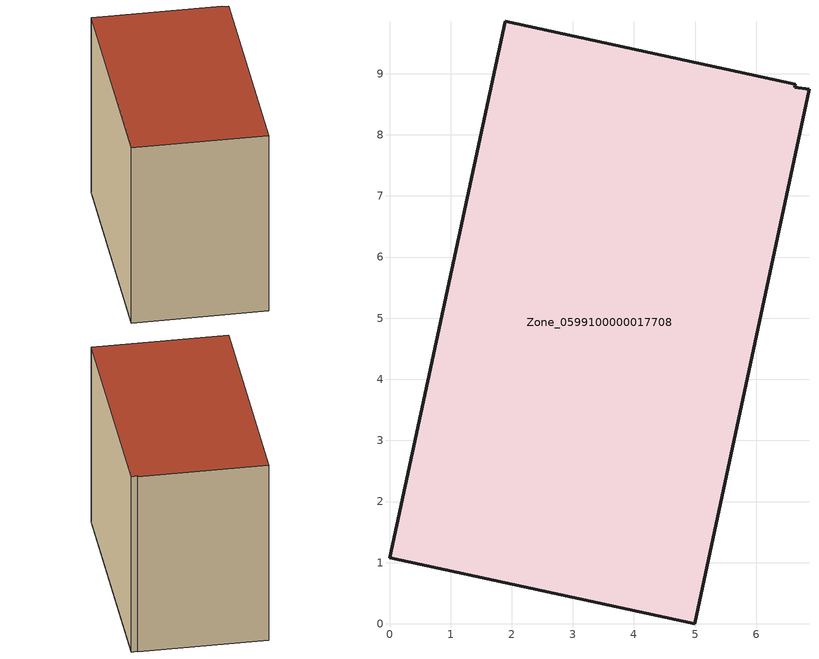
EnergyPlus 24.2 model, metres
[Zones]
Zone_0599100000017708
 floor ground (C_G): 0,1.08 1.89,9.86 6.64,8.83 6.63,8.78 6.86,8.74 4.99,0 z0
 wall outside (C_F): 1.89,9.86 0,1.08 4.99,0 6.86,8.74 6.63,8.78 6.64,8.83 1.89,9.86 z0:7.63
 roof outside (C_R): 4.99,0 6.86,8.74 6.63,8.78 6.64,8.83 1.89,9.86 0,1.08 z7.63
[BUILDING]
Pand.0599100000017708: North Axis=0; Terrain=City; Loads Convergence Tolerance Value=0.04; Temperature Convergence Tolerance Value=0.4; Solar Distribution=FullExterior; Maximum Number of Warmup Days=25; Minimum Number of Warmup Days=1
[Site:Location]
Rotterdam.The.Hague.AP_ZH_NLD Design_Conditions: Latitude=51.96; Longitude=4.45; Time Zone=1; Elevation=-4.5
[SITE:GROUNDTEMPERATURE:BUILDINGSURFACE]
18, 18, 18, 18, 18, 18, 18, 18, 18, 18, 18, 18
[MATERIAL] Thermal Absorptance=0.9; Solar Absorptance=0.7; Visible Absorptance=0.7
Name | Roughness | Thickness | Conductivity | Density | Specific Heat
G.TI.1975-1991 | MediumSmooth | 0.15 | 0.288461 | 540 | 1210
F.TI.1975-1991 | Rough | 0.3 | 0.230769 | 1920 | 840
R.TI.1975-1991 | MediumRough | 0.2 | 0.153846 | 1500 | 1000
[CONSTRUCTION]
C_G: G.TI.1975-1991
C_F: F.TI.1975-1991
C_R: R.TI.1975-1991
[ZONE]
Zone_0599100000017708: Type=1; Multiplier=1; Ceiling Height=Autocalculate; Volume=Autocalculate; Floor Area=autocalculate; Part of Total Floor Area=Yes
[ZONEINFILTRATION:DESIGNFLOWRATE]
Infil_Zone_0599100000017708: Zone or ZoneList or Space or SpaceList=Zone_0599100000017708; Schedule=AlwaysOn; Design Flow Rate Calculation Method=Flow/Area; Flow Rate per Floor Area=0.003; Constant Term Coefficient=1; Temperature Term Coefficient=0; Velocity Term Coefficient=0; Velocity Squared Term Coefficient=0
[HVACTEMPLATE:ZONE:IDEALLOADSAIRSYSTEM]
Zone_0599100000017708: Maximum Heating Supply Air Temperature=50; Minimum Cooling Supply Air Temperature=13; Maximum Heating Supply Air Humidity Ratio=0.0156; Minimum Cooling Supply Air Humidity Ratio=0.0077; Heating Limit=NoLimit; Cooling Limit=NoLimit; Dehumidification Control Type=ConstantSensibleHeatRatio; Cooling Sensible Heat Ratio=0.7; Dehumidification Setpoint=60; Humidification Control Type=None; Humidification Setpoint=30; Outdoor Air Method=None; Outdoor Air Flow Rate per Person=0.00944; Outdoor Air Flow Rate per Zone Floor Area=0; Outdoor Air Flow Rate per Zone=0; Demand Controlled Ventilation Type=None; Outdoor Air Economizer Type=NoEconomizer; Heat Recovery Type=None; Sensible Heat Recovery Effectiveness=0.7; Latent Heat Recovery Effectiveness=0.65
[ZONECONTROL:THERMOSTAT]
ThermostatControl_Zone_0599100000017708: Zone or ZoneList=Zone_0599100000017708; Control Type Schedule=DualSetpointControlType; Control 1=Thermostat_Zone_0599100000017708; Temperature Difference Between Cutout And Setpoint=0
[THERMOSTATSETPOINT:DUALSETPOINT]
Thermostat_Zone_0599100000017708: Heating Setpoint Temperature Schedule=HeatingSetpoint_Zone_0599100000017708; Cooling Setpoint Temperature Schedule=CoolingSetpoint_Zone_0599100000017708
[SCHEDULE:COMPACT]
HeatingSetpoint_Zone_0599100000017708: Through: 12/31, For: AllDays, Until: 24:00, 21
CoolingSetpoint_Zone_0599100000017708: Through: 12/31, For: AllDays, Until: 24:00, 24
DualSetpointControlType: Through: 12/31, For: AllDays, Until: 24:00, 4
AlwaysOn: Through: 12/31, For: AllDays, Until: 24:00, 1
